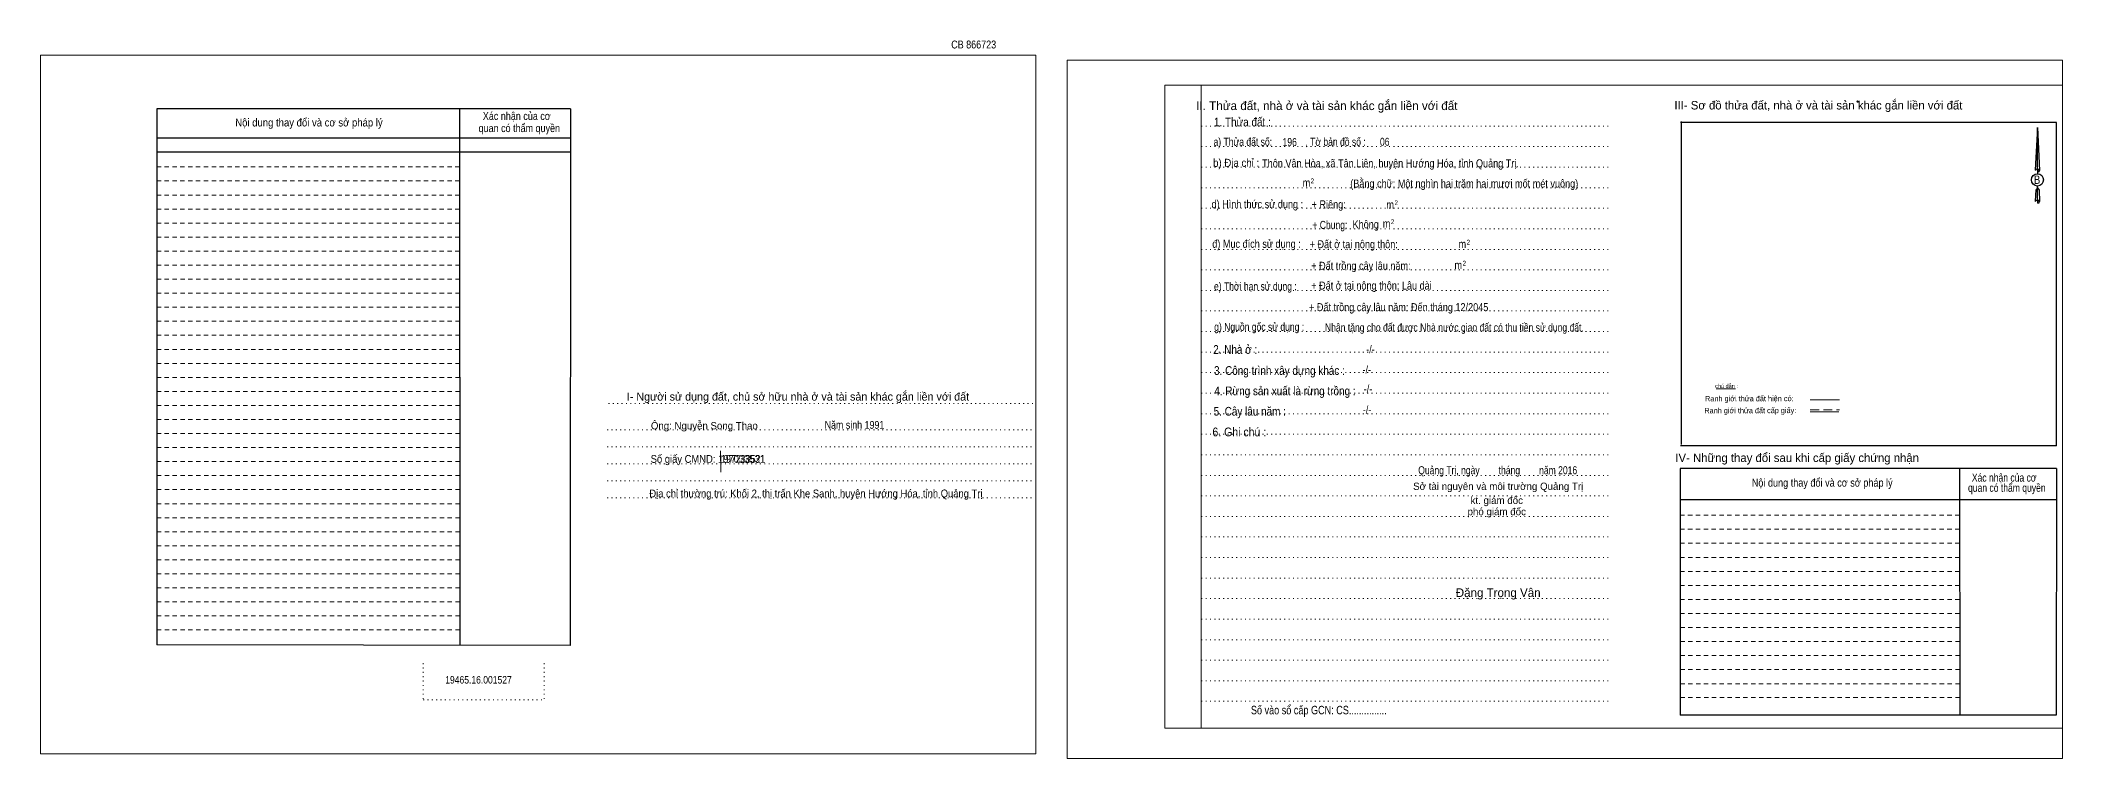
# Model space of a CAD drawing. Header units: metres. Extents: x 549052 to 550581, y 1838399 to 1838733.
# Drawn here: x 549747 to 550581, y 1838437 to 1838733 of the extents above; entities that cross this region are included whole.
import ezdxf
from ezdxf.enums import TextEntityAlignment as Align

# ---------------------------------------------------------------- set-up
doc = ezdxf.new("R2010")
doc.units = ezdxf.units.M
doc.header["$LTSCALE"] = 1.2
doc.header["$PDMODE"] = 32
doc.header["$PDSIZE"] = 0.6
for name, pattern in [('DOTTED', [1.5, 0.3, -1.2]), ('MEDIUM_DASHED', [4.5, 3, -1.5]), ('SHORT_DASHED', [2.7, 1.5, -1.2])]:
    doc.linetypes.add(name, pattern=pattern)
for name, color, linetype, lineweight in [('1', 7, 'DOTTED', 13), ('15', 7, 'Continuous', 13), ('18', 7, 'Continuous', 25), ('2', 7, 'SHORT_DASHED', 13), ('28', 7, 'Continuous', 13), ('55', 7, 'Continuous', 13)]:
    doc.layers.add(name, color=color, linetype=linetype, lineweight=lineweight)
for name, color, linetype in [('40', 7, 'Continuous'), ('6', 7, 'Continuous'), ('7', 7, 'Continuous')]:
    doc.layers.add(name, color=color, linetype=linetype)

msp = doc.modelspace()

# ---------------------------------------------------------------- linework, layer by layer
at = {"layer": '1', "linetype": 'Continuous'}
for p, q in [((550210.9, 1838714.95), (550581.1, 1838714.95)), ((550210.9, 1838714.95), (550210.9, 1838449.95)), ((550581.1, 1838714.95), (550581.1, 1838447.71)), ((550210.9, 1838449.95), (550581.1, 1838449.95))]:
    msp.add_line(p, q, dxfattribs=at)
at = {"layer": '1'}
for p, q in [((550225.9, 1838714.95), (550225.9, 1838449.95)), ((550225.9, 1838714.95), (550225.9, 1838449.95)), ((550226.02, 1838698.15), (550395.1, 1838698.15)), ((550226.02, 1838689.67), (550395.1, 1838689.67)), ((550226.02, 1838681.19), (550395.1, 1838681.19)), ((550226.02, 1838672.75), (550395.1, 1838672.75)), ((550226.02, 1838664.27), (550395.1, 1838664.27)), ((550226.02, 1838655.79), (550395.1, 1838655.79)), ((550226.02, 1838647.31), (550395.1, 1838647.31)), ((550226.02, 1838638.87), (550395.1, 1838638.87)), ((550226.02, 1838630.35), (550395.1, 1838630.35)), ((550226.02, 1838621.91), (550395.1, 1838621.91)), ((550226.02, 1838613.43), (550395.1, 1838613.43)), ((550226.02, 1838604.95), (550395.1, 1838604.95)), ((550226.02, 1838596.47), (550395.1, 1838596.47)), ((549981.58, 1838583.71), (550157.7, 1838583.71)), ((550226.02, 1838588.03), (550395.1, 1838588.03)), ((550226.02, 1838579.55), (550395.1, 1838579.55)), ((549981.02, 1838572.91), (550157.1, 1838572.91)), ((549981.02, 1838565.91), (550157.1, 1838565.91)), ((550226.02, 1838571.07), (550395.1, 1838571.07)), ((549981.02, 1838558.91), (550157.1, 1838558.91)), ((550226.02, 1838562.59), (550395.1, 1838562.59)), ((549981.02, 1838551.91), (550157.1, 1838551.91)), ((550226.02, 1838554.11), (550395.1, 1838554.11)), ((549981.02, 1838544.91), (550157.1, 1838544.91)), ((550226.02, 1838545.67), (550395.1, 1838545.67)), ((550226.02, 1838537.19), (550395.1, 1838537.19)), ((550226.02, 1838528.71), (550395.1, 1838528.71)), ((550226.02, 1838520.23), (550395.1, 1838520.23)), ((550226.02, 1838511.79), (550395.1, 1838511.79)), ((550226.02, 1838503.31), (550395.1, 1838503.31)), ((550226.02, 1838494.83), (550395.1, 1838494.83)), ((550226.02, 1838486.35), (550395.1, 1838486.35)), ((549905.14, 1838476.67), (549905.14, 1838461.63)), ((549955.1, 1838476.67), (549955.1, 1838461.63)), ((550226.02, 1838477.91), (550395.1, 1838477.91)), ((550226.02, 1838469.43), (550395.1, 1838469.43)), ((549905.14, 1838461.63), (549955.1, 1838461.63)), ((550226.02, 1838460.95), (550395.1, 1838460.95))]:
    msp.add_line(p, q, dxfattribs=at)
at = {"layer": '1', "linetype": 'Continuous'}
for points in [[(549747.34, 1838439.35), (550157.74, 1838439.35), (550157.74, 1838727.35), (549747.34, 1838727.35)], [(549747.34, 1838727.35), (550157.74, 1838727.35), (550157.74, 1838439.35), (549747.34, 1838439.35)], [(549747.34, 1838439.35), (550157.74, 1838439.35), (550157.74, 1838727.35), (549747.34, 1838727.35)], [(550170.7, 1838437.35), (550581.1, 1838437.35), (550581.1, 1838725.35), (550170.7, 1838725.35)], [(550225.9, 1838714.95), (550581.1, 1838714.95), (550581.1, 1838449.95), (550225.9, 1838449.95)]]:
    msp.add_lwpolyline(points, close=True, dxfattribs=at)
at = {"layer": '15'}
msp.add_line((550027.73, 1838564.19), (550027.89, 1838555.48), dxfattribs=at)
at = {"layer": '18'}
for p, q in [((550570.7, 1838697.55), (550571.66, 1838679.87)), ((550570.7, 1838697.55), (550571.66, 1838679.87)), ((550570.7, 1838697.55), (550571.66, 1838679.87)), ((550569.94, 1838682.63), (550569.78, 1838679.91)), ((550570.7, 1838680.47), (550570.7, 1838679.79)), ((550570.7, 1838679.79), (550570.7, 1838679.27)), ((550570.7, 1838679.27), (550570.7, 1838678.59)), ((550570.7, 1838679.27), (550570.7, 1838678.59)), ((550570.7, 1838679.27), (550570.7, 1838678.59)), ((550571.66, 1838679.87), (550571.66, 1838679.91)), ((550570.7, 1838672.63), (550570.7, 1838673.43)), ((550570.7, 1838672.63), (550570.7, 1838673.43)), ((550570.7, 1838672.63), (550570.7, 1838673.43)), ((550570.7, 1838672.63), (550571.42, 1838671.67)), ((550570.7, 1838672.63), (550571.42, 1838671.67)), ((550570.7, 1838672.63), (550571.42, 1838671.67)), ((550570.7, 1838667.63), (550570.7, 1838666.95)), ((550570.7, 1838666.95), (550570.7, 1838666.43)), ((550571.42, 1838671.67), (550571.66, 1838667.03)), ((550571.42, 1838671.67), (550571.66, 1838667.03)), ((550571.42, 1838671.67), (550571.66, 1838667.03)), ((550571.66, 1838667.03), (550571.66, 1838667.07))]:
    msp.add_line(p, q, dxfattribs=at)
for points in [[(550570.7, 1838680.47), (550570.7, 1838697.55), (550569.94, 1838682.63)], [(550570.7, 1838667.63), (550570.7, 1838672.63), (550570.06, 1838671.67), (550569.94, 1838669.79), (550569.78, 1838667.07)]]:
    msp.add_lwpolyline(points, dxfattribs=at)
msp.add_ellipse((550570.747, 1838675.949), major_axis=(0, 2.516), ratio=0.983453, dxfattribs=at)
for centre, start_param, end_param in [((550570.748, 1838679.826), 1.5707963, 3.074452), ((550570.748, 1838679.826), 0.0671406, 1.5707963), ((550570.748, 1838679.826), 4.712389, 6.2831853), ((550570.748, 1838666.985), 2.4910694, 3.0742784), ((550570.748, 1838666.985), 1.5707963, 2.4910694), ((550570.748, 1838666.985), 0.0671406, 1.5707963), ((550570.748, 1838666.985), 4.712389, 6.2831853)]:
    msp.add_ellipse(centre, major_axis=(0.907, 0), ratio=0.655448, start_param=start_param, end_param=end_param, dxfattribs=at)
at = {"layer": '2', "linetype": 'Continuous', "lineweight": 25}
for p, q in [((549965.86, 1838705.27), (549795.34, 1838705.27)), ((549795.34, 1838705.27), (549795.34, 1838484.23)), ((549920.18, 1838705.27), (549920.26, 1838484.07)), ((549965.86, 1838693.19), (549795.54, 1838693.19)), ((549965.86, 1838687.43), (549795.54, 1838687.43))]:
    msp.add_line(p, q, dxfattribs=at)
at = {"layer": '2'}
for p, q in [((549920.18, 1838681.31), (549795.3, 1838681.31)), ((549920.18, 1838675.51), (549795.3, 1838675.51)), ((549920.18, 1838675.51), (549795.34, 1838675.51)), ((549920.18, 1838669.71), (549795.34, 1838669.71)), ((549920.18, 1838663.95), (549795.34, 1838663.95)), ((549920.18, 1838658.15), (549795.34, 1838658.15)), ((549920.18, 1838652.35), (549795.34, 1838652.35)), ((549920.18, 1838646.59), (549795.34, 1838646.59)), ((549920.22, 1838640.79), (549795.34, 1838640.79)), ((549920.22, 1838635.03), (549795.34, 1838635.03)), ((549920.22, 1838629.23), (549795.34, 1838629.23)), ((549920.22, 1838623.43), (549795.34, 1838623.43)), ((549920.22, 1838617.67), (549795.34, 1838617.67)), ((549920.22, 1838611.87), (549795.34, 1838611.87)), ((549920.22, 1838606.07), (549795.34, 1838606.07)), ((549920.22, 1838600.31), (549795.34, 1838600.31)), ((549920.22, 1838594.51), (549795.34, 1838594.51)), ((549920.22, 1838588.75), (549795.34, 1838588.75)), ((549920.22, 1838582.95), (549795.34, 1838582.95)), ((549920.22, 1838577.15), (549795.34, 1838577.15)), ((549920.22, 1838571.39), (549795.34, 1838571.39)), ((549920.22, 1838565.59), (549795.34, 1838565.59)), ((549920.26, 1838559.79), (549795.34, 1838559.79)), ((549920.26, 1838554.03), (549795.34, 1838554.03)), ((549920.26, 1838548.23), (549795.34, 1838548.23)), ((549920.26, 1838542.43), (549795.34, 1838542.43)), ((549920.26, 1838536.67), (549795.34, 1838536.67)), ((549920.26, 1838530.87), (549795.34, 1838530.87)), ((549920.26, 1838525.11), (549795.34, 1838525.11)), ((550538.62, 1838531.87), (550423.5, 1838531.87)), ((550538.66, 1838526.11), (550423.5, 1838526.11)), ((549920.26, 1838519.31), (549795.34, 1838519.31)), ((550538.66, 1838520.31), (550423.5, 1838520.31)), ((549920.26, 1838513.51), (549795.34, 1838513.51)), ((549920.26, 1838507.75), (549795.34, 1838507.75)), ((550538.66, 1838514.51), (550423.5, 1838514.51)), ((550538.66, 1838508.75), (550423.5, 1838508.75)), ((549920.26, 1838501.95), (549795.34, 1838501.95)), ((550538.66, 1838502.95), (550423.5, 1838502.95)), ((549920.26, 1838496.15), (549795.34, 1838496.15)), ((550538.66, 1838497.15), (550423.5, 1838497.15)), ((550538.7, 1838491.39), (550423.5, 1838491.39)), ((549920.26, 1838490.39), (549795.34, 1838490.39)), ((550538.7, 1838485.59), (550423.5, 1838485.59)), ((550538.7, 1838479.83), (550423.5, 1838479.83)), ((550538.7, 1838474.03), (550423.5, 1838474.03)), ((550538.7, 1838468.23), (550423.5, 1838468.23)), ((550538.74, 1838462.47), (550423.5, 1838462.47))]:
    msp.add_line(p, q, dxfattribs=at)
at = {"layer": '2', "linetype": 'Continuous', "lineweight": 25}
msp.add_lwpolyline([(549965.86, 1838705.27), (549965.78, 1838483.99), (549795.34, 1838484.23)], dxfattribs=at)
at = {"layer": '28', "lineweight": 25}
for p, q in [((550423.78, 1838700.07), (550423.78, 1838566.79)), ((550578.66, 1838566.35), (550423.62, 1838566.35)), ((550538.62, 1838556.95), (550538.74, 1838455.19)), ((550578.54, 1838556.95), (550578.46, 1838455.19)), ((550578.5, 1838544.03), (550423.5, 1838544.03)), ((550578.46, 1838455.19), (550423.5, 1838455.19))]:
    msp.add_line(p, q, dxfattribs=at)
at = {"layer": '28', "linetype": 'SHORT_DASHED'}
msp.add_line((550538.62, 1838537.67), (550423.5, 1838537.67), dxfattribs=at)
at = {"layer": '28', "lineweight": 25}
for points in [[(550578.66, 1838566.35), (550578.66, 1838699.63), (550423.62, 1838699.63)], [(550578.54, 1838556.95), (550423.5, 1838556.95), (550423.5, 1838455.19)]]:
    msp.add_lwpolyline(points, dxfattribs=at)
at = {"layer": '28'}
msp.add_point((550496.58, 1838708.27), dxfattribs=at)
at = {"layer": '55'}
for p, q in [((550438.22, 1838589.75), (550446.3, 1838589.87)), ((550476.98, 1838585.23), (550489.18, 1838585.23)), ((550477.1, 1838580.27), (550488.82, 1838580.27)), ((550477.1, 1838580.27), (550488.82, 1838580.27))]:
    msp.add_line(p, q, dxfattribs=at)
at = {"layer": '55', "linetype": 'MEDIUM_DASHED'}
msp.add_line((550477.1, 1838581.15), (550489.1, 1838581.15), dxfattribs=at)

# ---------------------------------------------------------------- texts
at = {"layer": '18'}
for s, height, p in [('II. Thửa đất, nhà ở và tài sản khác gắn liền với đất', 3.6, (550277.74, 1838704.75)), ('Sở tài nguyên và môi trường Quảng Trị', 3, (550348.41, 1838548.11)), ('phó giám đốc', 3, (550347.805, 1838537.69)), ('kt. giám đốc', 3, (550347.815, 1838542.31)), ('Đặng Trọng Vân', 3.564, (550348.395, 1838503.99))]:
    msp.add_text(s, height=height, dxfattribs=at).set_placement(p, align=Align.CENTER)
for s, height, width, p in [('1. Thửa đất :', 3.6, 0.85, (550242.915, 1838698.03)), ('a) Thửa đất số:              , Tờ bản đồ số : ', 3.3, 0.8, (550262.895, 1838690.01)), ('196', 3.3, 0.8, (550262.435, 1838689.91)), ('06', 3.3, 0.8, (550301.62, 1838690.03)), ('b) Địa chỉ : ', 3.3, 0.9, (550240.9, 1838681.35)), (' Thôn Vân Hòa, xã Tân Liên, huyện Hướng Hóa, tỉnh Quảng Trị.', 3.3, 0.85, (550303.49, 1838681.15)), (' m', 3.3, 0.85, (550268.815, 1838673.17)), ('2', 2, 0.75, (550271.795, 1838674.57)), ('B', 3.456, 0.85, (550570.595, 1838674.31)), ('d) Hình thức sử dụng :', 3.3, 0.85, (550249.095, 1838664.31)), ('+ Riêng: ', 3.3, 0.85, (550279.035, 1838664.23)), (' m', 3.3, 0.85, (550303.335, 1838664.11)), ('2', 2, 0.75, (550306.355, 1838665.55)), ('       + Chung:', 3.3, 0.8, (550275.575, 1838655.75)), ('Không', 3.3, 0.85, (550293.77, 1838655.99)), (' m', 3.3, 0.85, (550301.855, 1838656.31)), ('2', 2, 0.75, (550304.875, 1838657.75)), ('đ) Mục đích sử dụng :', 3.3, 0.85, (550248.755, 1838647.95)), ('+ Đất ở tại nông thôn:', 3.3, 0.85, (550288.835, 1838647.79)), (' m', 3.3, 0.85, (550333.095, 1838647.87)), ('2', 2, 0.75, (550336.115, 1838649.27)), ('+ Đất trồng cây lâu năm:', 3.3, 0.85, (550291.8, 1838638.91)), (' m', 3.3, 0.85, (550331.415, 1838639.21)), ('2', 2, 0.75, (550334.435, 1838640.61)), ('e) Thời hạn sử dụng :', 3.3, 0.8, (550248.28, 1838630.43)), ('+ Đất ở tại nông thôn: Lâu dài', 3.3, 0.85, (550296.16, 1838630.73)), ('+ Đất trồng cây lâu năm: Đến tháng 12/2045', 3.3, 0.85, (550307.37, 1838621.83)), ('g) Nguồn gốc sử dụng :', 3.3, 0.8, (550249.855, 1838613.71)), ('Nhận tặng cho đất được Nhà nước giao đất có thu tiền sử dụng đất.', 3.3, 0.8, (550330.34, 1838613.47)), ('2. Nhà ở :', 3.6, 0.85, (550239.975, 1838604.23)), ('3. Công trình xây dựng khác :', 3.6, 0.85, (550258.2, 1838595.55)), ('4. Rừng sản xuất là rừng trồng :', 3.6, 0.85, (550260.475, 1838587.15)), ('5. Cây lâu năm :', 3.6, 0.85, (550245.97, 1838578.75)), ('6. Ghi chú :', 3.6, 0.9, (550241.655, 1838570.23)), ('Quảng Trị, ngày        tháng        năm 2016', 3.3, 0.8, (550348.205, 1838554.59)), ('19465.16.001527', 3.1, 0.85, (549927.96, 1838468.27)), ('Số vào sổ cấp GCN: CS...............', 3.5, 0.8, (550274.44, 1838455.59))]:
    msp.add_text(s, height=height, dxfattribs=dict(at, width=width)).set_placement(p, align=Align.CENTER)
at = {"layer": '2'}
for s, width, p in [('Nội dung thay đổi và cơ sở pháp lý', 0.9, (549858.06, 1838697.99)), ('Nội dung thay đổi và cơ sở pháp lý', 0.9, (549858.06, 1838697.99)), (' quan có thẩm quyền', 0.85, (549944.28, 1838695.67)), (' quan có thẩm quyền', 0.85, (549944.28, 1838695.67)), ('Xác nhận của cơ', 0.85, (549943.735, 1838700.67)), ('Xác nhận của cơ', 0.85, (549943.735, 1838700.67))]:
    msp.add_text(s, height=3.261, dxfattribs=dict(at, width=width)).set_placement(p, align=Align.CENTER)
at = {"layer": '28'}
for s, height, p in [('III- Sơ đồ thửa đất, nhà ở và tài sản khác gắn liền với đất', 3.5, (550480.43, 1838704.99)), ('I- Người sử dụng đất, chủ sở hữu nhà ở và tài sản khác gắn liền với đất', 3.306, (550059.68, 1838584.95)), ('Ông: Nguyễn Song Thao', 2.98, (550021.08, 1838573.11)), ('IV- Những thay đổi sau khi cấp giấy chứng nhận', 3.5, (550471.67, 1838559.63))]:
    msp.add_text(s, height=height, dxfattribs=at).set_placement(p, align=Align.CENTER)
for s, height, width, p in [('-/-', 3.3, 0.85, (550295.735, 1838604.43)), ('-/-', 3.3, 0.85, (550294.215, 1838596.07)), ('-/-', 3.3, 0.85, (550294.735, 1838588.15)), ('-/-', 3.3, 0.85, (550294.335, 1838579.51)), ('Năm sinh 1991', 3.22, 0.85, (550082.985, 1838573.33)), ('Số giấy CMND: 197033531', 3.22, 0.9, (550022.545, 1838559.29)), ('Nội dung thay đổi và cơ sở pháp lý', 3.3, 0.85, (550482, 1838549.47)), (' quan có thẩm quyền', 3.3, 0.8, (550557.63, 1838547.35)), ('Xác nhận của cơ', 3.3, 0.8, (550557.02, 1838551.55)), ('Địa chỉ thường trú: Khối 2, thị trấn Khe Sanh, huyện Hướng Hóa, tỉnh Quảng Trị', 3.22, 0.9, (550067.09, 1838545.05))]:
    msp.add_text(s, height=height, dxfattribs=dict(at, width=width)).set_placement(p, align=Align.CENTER)
at = {"layer": '40', "width": 0.85}
msp.add_text('CB 866723', height=3.26, dxfattribs=at).set_placement((550132.135, 1838730.15), align=Align.CENTER)
at = {"layer": '55'}
msp.add_text('chú dẫn :', height=1.656, rotation=359.974, dxfattribs=at).set_placement((550442.54, 1838590.148), align=Align.CENTER)
at = {"layer": '55', "width": 0.8}
for s, height, p in [('Ranh giới thửa đất hiện có:', 2.256, (550451.947, 1838584.665)), ('Ranh giới thửa đất cấp giấy:', 2.246, (550452.357, 1838579.746))]:
    msp.add_text(s, height=height, rotation=0.135, dxfattribs=at).set_placement(p, align=Align.CENTER)
at = {"layer": '6', "width": 0.85}
msp.add_text('(Bằng chữ: Một nghìn hai trăm hai mươi mốt mét vuông)', height=3.3, dxfattribs=at).set_placement((550334.4, 1838672.8), align=Align.CENTER)
at = {"layer": '7', "width": 0.85}
msp.add_text('197233521', height=3.22, dxfattribs=at).set_placement((550037.095, 1838559.29), align=Align.CENTER)

doc.saveas('drawing.dxf')
